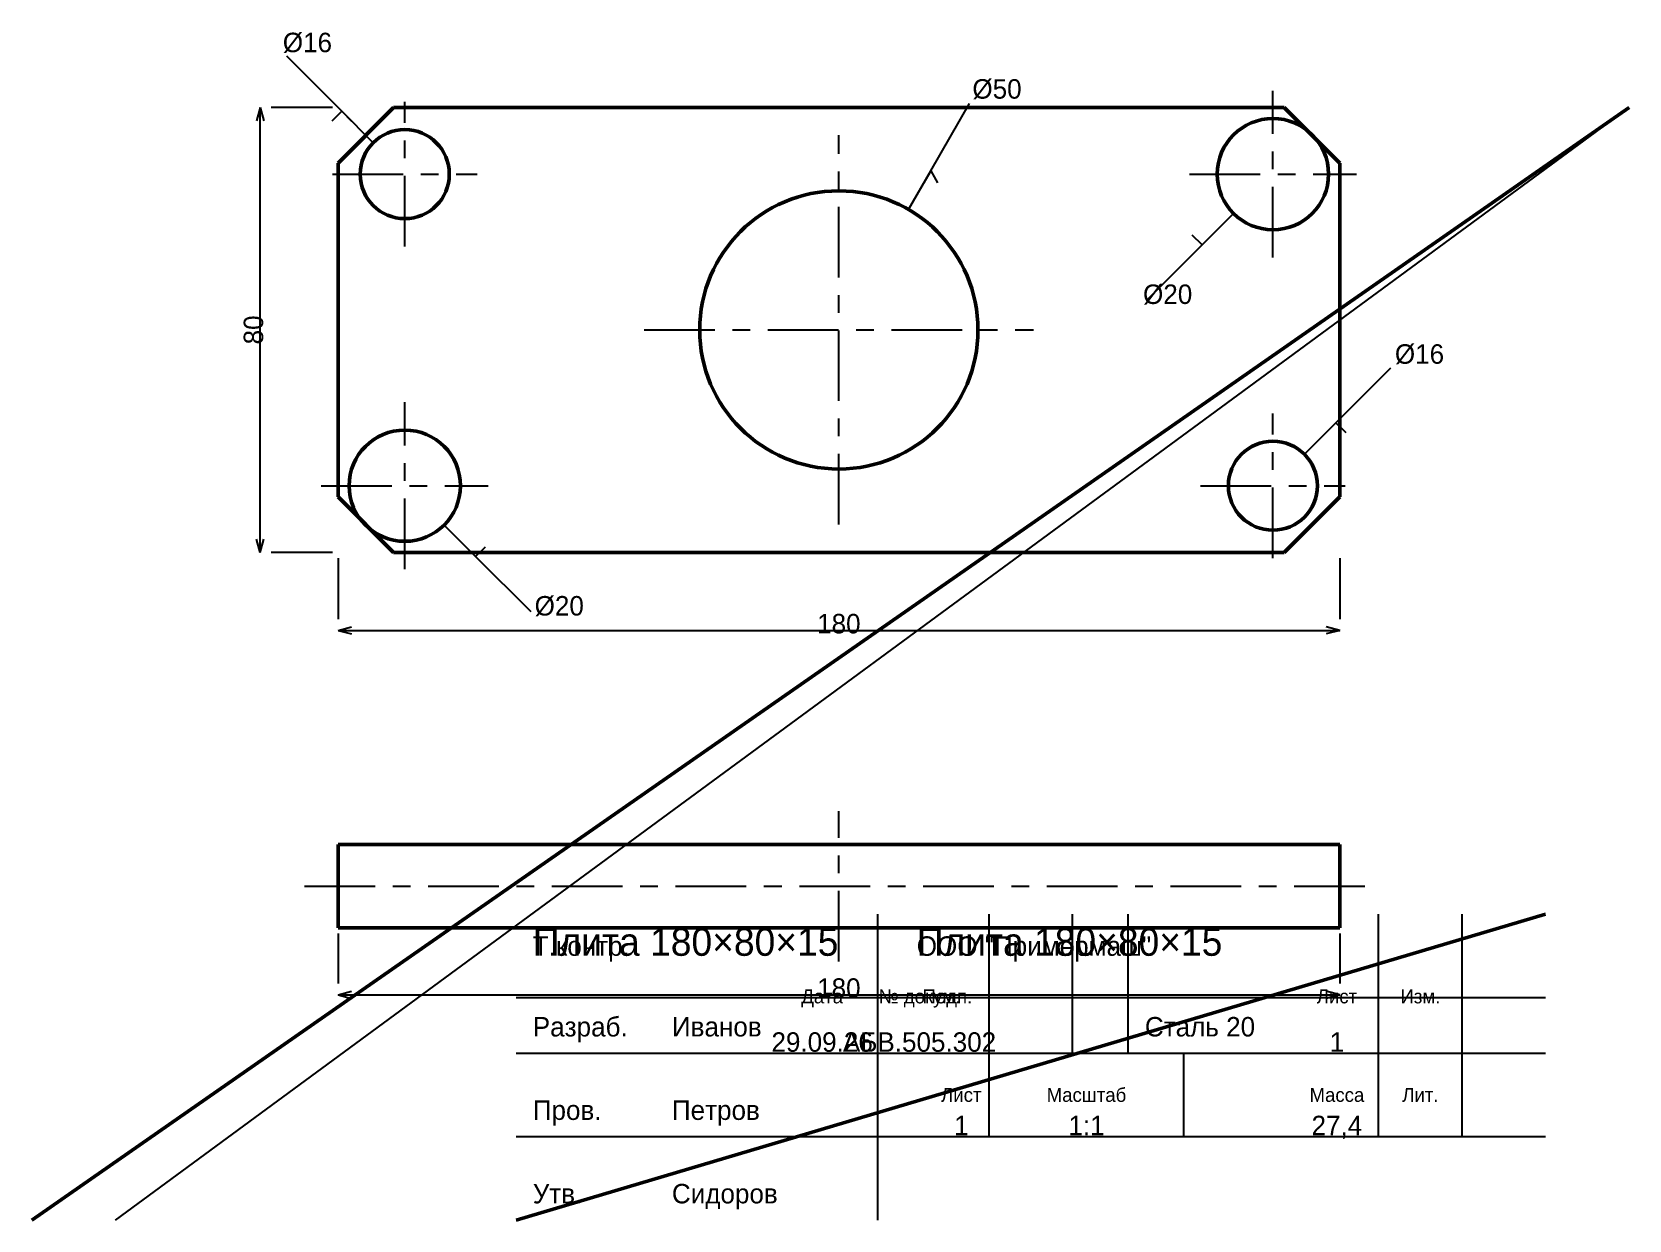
# Model space of a CAD drawing. Header units: millimetres. Extents: x 5 to 292, y 5 to 219.
import ezdxf
from ezdxf.enums import TextEntityAlignment as Align

# ---------------------------------------------------------------- set-up
doc = ezdxf.new("R2010")
doc.units = ezdxf.units.MM
doc.linetypes.add('CENTER', pattern=[22.225, 12.7, -3.175, 3.175, -3.175])
doc.linetypes.add('DASHED', pattern=[9, 6, -3])
for name, color, linetype, lineweight in [('AXIS', 7, 'CENTER', 25), ('DIMS', 7, 'CONTINUOUS', 25), ('MAIN', 7, 'CONTINUOUS', 50), ('TEXT', 7, 'CONTINUOUS', 25), ('THIN', 7, 'CONTINUOUS', 25)]:
    doc.layers.add(name, color=color, linetype=linetype, lineweight=lineweight)

msp = doc.modelspace()

# ---------------------------------------------------------------- linework, layer by layer
at = {"layer": 'AXIS', "linetype": 'CENTER', "lineweight": 25}
for p, q in [((228, 178), (228, 208)), ((72, 180), (72, 206)), ((150, 130), (150, 200)), ((59, 193), (85, 193)), ((213, 193), (243, 193)), ((115, 165), (185, 165)), ((72, 122), (72, 152)), ((228, 124), (228, 150)), ((57, 137), (87, 137)), ((215, 137), (241, 137)), ((150, 51.5), (150, 78.5)), ((54, 65), (246, 65))]:
    msp.add_line(p, q, dxfattribs=at)
at = {"layer": 'DIMS', "linetype": 'CONTINUOUS', "lineweight": 25}
for p, q in [((60.686, 204.314), (50.787, 214.213)), ((46, 205), (45.353, 202.585)), ((46, 125), (46, 205)), ((46, 205), (46.647, 202.585)), ((59, 205), (48, 205)), ((60.686, 204.314), (58.919, 202.546)), ((66.343, 198.657), (60.686, 204.314)), ((60.686, 204.314), (62.454, 202.546)), ((166.5, 193.579), (173.5, 205.703)), ((162.5, 186.651), (166.5, 193.579)), ((166.5, 193.579), (165.25, 191.414)), ((166.5, 193.579), (167.75, 191.414)), ((220.929, 185.929), (215.272, 180.272)), ((215.272, 180.272), (213.504, 182.04)), ((215.272, 180.272), (217.04, 182.04)), ((215.272, 180.272), (205.373, 170.373)), ((239.314, 148.314), (249.213, 158.213)), ((233.657, 142.657), (239.314, 148.314)), ((239.314, 148.314), (237.546, 146.546)), ((239.314, 148.314), (241.081, 146.546)), ((79.071, 129.929), (84.728, 124.272)), ((46, 125), (45.353, 127.415)), ((46, 125), (46.647, 127.415)), ((59, 125), (48, 125)), ((60, 124), (60, 113)), ((84.728, 124.272), (82.96, 126.04)), ((84.728, 124.272), (86.496, 126.04)), ((84.728, 124.272), (94.627, 114.373)), ((240, 124), (240, 113)), ((60, 111), (62.415, 111.647)), ((60, 111), (240, 111)), ((60, 111), (62.415, 110.353)), ((240, 111), (237.585, 111.647)), ((240, 111), (237.585, 110.353)), ((60, 56.5), (60, 47.5)), ((240, 56.5), (240, 47.5)), ((60, 45.5), (62.415, 46.147)), ((240, 45.5), (237.585, 46.147)), ((60, 45.5), (240, 45.5)), ((60, 45.5), (62.415, 44.853)), ((240, 45.5), (237.585, 44.853))]:
    msp.add_line(p, q, dxfattribs=at)
at = {"layer": 'MAIN', "linetype": 'CONTINUOUS', "lineweight": 50}
for p, q in [((5, 5), (292, 205)), ((70, 205), (60, 195)), ((230, 205), (70, 205)), ((240, 195), (230, 205)), ((60, 195), (60, 135)), ((240, 135), (240, 195)), ((60, 135), (70, 125)), ((230, 125), (240, 135)), ((70, 125), (230, 125)), ((60, 72.5), (240, 72.5)), ((60, 57.5), (60, 72.5)), ((240, 57.5), (240, 72.5)), ((60, 57.5), (240, 57.5)), ((92, 5), (277, 60))]:
    msp.add_line(p, q, dxfattribs=at)
for centre, radius in [((72, 193), 8), ((228, 193), 10), ((150, 165), 25), ((72, 137), 10), ((228, 137), 8)]:
    msp.add_circle(centre, radius, dxfattribs=at)
at = {"layer": 'THIN', "linetype": 'CONTINUOUS', "lineweight": 25}
for p, q in [((20, 5), (292, 205)), ((157, 5), (157, 60)), ((177, 35), (177, 60)), ((192, 35), (192, 60)), ((202, 35), (202, 60)), ((247, 35), (247, 60)), ((262, 35), (262, 60)), ((92, 45), (277, 45)), ((92, 35), (277, 35)), ((177, 20), (177, 35)), ((212, 20), (212, 35)), ((247, 20), (247, 35)), ((262, 20), (262, 35)), ((92, 20), (277, 20))]:
    msp.add_line(p, q, dxfattribs=at)
at = {"layer": 'THIN', "linetype": 'DASHED', "lineweight": 25}
for p, q in [((60, 72.5), (72, 72.5)), ((228, 72.5), (240, 72.5)), ((60, 57.5), (72, 57.5)), ((228, 57.5), (240, 57.5))]:
    msp.add_line(p, q, dxfattribs=at)

# ---------------------------------------------------------------- texts
at = {"layer": 'DIMS', "linetype": 'CONTINUOUS', "lineweight": 25}
for s, p in [('%%c16', (50.08, 214.92)), ('%%c50', (174, 206.569)), ('%%c20', (204.665, 169.665)), ('%%c16', (249.92, 158.92)), ('%%c20', (95.335, 113.665))]:
    msp.add_text(s, height=3.5, dxfattribs=at).set_placement(p)
msp.add_text('80', height=3.5, rotation=90, dxfattribs=at).set_placement((44.8, 165), align=Align.MIDDLE_CENTER)
for p in [(150, 112.2), (150, 46.7)]:
    msp.add_text('180', height=3.5, dxfattribs=at).set_placement(p, align=Align.MIDDLE_CENTER)
at = {"layer": 'TEXT', "linetype": 'CONTINUOUS', "lineweight": 25}
for s, height, p in [('Плита 180×80×15', 5, (95, 52.5)), ('Плита 180×80×15', 5, (164, 52.5)), ('Т.контр.', 3.5, (95, 52.5)), ('ООО "Примермаш"', 3.5, (164, 52.5)), ('Разраб.', 3.5, (95, 38)), ('Иванов', 3.5, (120, 38)), ('Сталь 20', 3.5, (205, 38)), ('Пров.', 3.5, (95, 23)), ('Петров', 3.5, (120, 23)), ('Утв.', 3.5, (95, 8)), ('Сидоров', 3.5, (120, 8))]:
    msp.add_text(s, height=height, dxfattribs=at).set_placement(p)
for s, height, p in [('Дата', 2.5, (147, 45.2)), ('№ докум.', 2.5, (164.5, 45.2)), ('Подп.', 2.5, (169.5, 45.2)), ('Лист', 2.5, (239.5, 45.2)), ('Изм.', 2.5, (254.5, 45.2)), ('29.09.26', 3.5, (147, 37)), ('АБВ.505.302', 3.5, (164.5, 37)), ('1', 3.5, (239.5, 37)), ('Лист', 2.5, (172, 27.5)), ('Масштаб', 2.5, (194.5, 27.5)), ('Масса', 2.5, (239.5, 27.5)), ('Лит.', 2.5, (254.5, 27.5)), ('1', 3.5, (172, 22)), ('1:1', 3.5, (194.5, 22)), ('27,4', 3.5, (239.5, 22))]:
    msp.add_text(s, height=height, dxfattribs=at).set_placement(p, align=Align.MIDDLE_CENTER)

doc.saveas('drawing.dxf')
